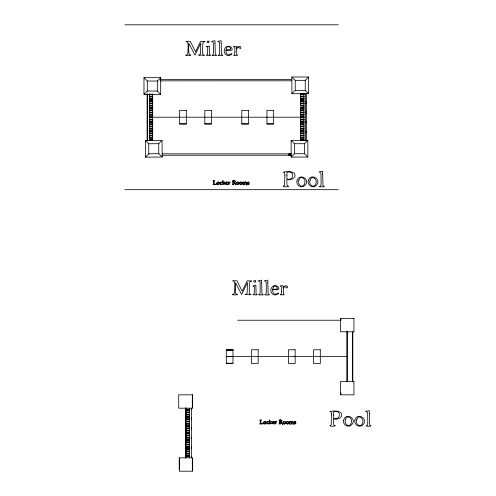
<?xml version="1.0" encoding="UTF-8"?>
<svg xmlns="http://www.w3.org/2000/svg" width="496" height="496" viewBox="0 0 496 496"><rect width="100%" height="100%" fill="white"/><g stroke="black" fill="none" stroke-linecap="round" stroke-linejoin="round"><path stroke-width="0.74" d="M179.292 469.414L179.298 457.827L192.671 457.827L192.671 471.2L179.298 471.2L179.298 457.827M143.958 94.376L143.989 77.674L160.704 77.698L160.673 94.407L143.958 94.376L147.306 91.041L157.337 91.059L160.673 94.407M147.306 91.041L147.324 81.022L143.989 77.674M157.337 91.059L157.356 81.04L160.704 77.698M145.477 157.17L148.788 153.803L148.701 143.772L145.328 140.461L162.031 140.312L162.18 157.027L145.477 157.17L145.328 140.461M162.18 157.027L158.807 153.71L158.72 143.685L162.031 140.312M291.152 157.083L294.488 153.735L304.519 153.717L307.867 157.052L307.836 140.349L291.121 140.374L291.152 157.083L307.867 157.052M291.121 140.374L294.469 143.716L304.501 143.697L307.836 140.349M291.89 93.707L295.232 90.365L295.232 80.333L291.89 76.992L308.599 76.992L308.599 93.707L291.89 93.707L291.89 76.992M308.599 93.707L305.251 90.365L305.251 80.333L308.599 76.992M148.701 143.772L158.72 143.685M148.788 153.803L158.807 153.71M124.825 24.8L338.303 24.8M160.146 79.348L291.592 79.385M295.232 80.333L305.251 80.333M160.14 80.836L291.592 80.798M295.232 90.365L305.251 90.365M303.936 93.905L300.595 93.905L300.595 106.051L303.936 106.051M149.346 94.246L152.694 94.246M300.595 94.246L303.936 94.246M149.346 94.314L152.694 94.314M300.595 94.314L303.936 94.314M149.346 94.662L152.694 94.662M300.595 94.662L303.936 94.662M149.346 96.181L152.694 96.181M300.595 96.181L303.936 96.181M149.346 96.528L152.694 96.528M300.595 96.528L303.936 96.528M149.346 96.596L152.694 96.596M300.595 96.596L303.936 96.596M149.346 96.937L152.694 96.937M300.595 96.937L303.936 96.937M149.346 98.456L152.694 98.456M300.595 98.456L303.936 98.456M149.346 98.803L152.694 98.803M300.595 98.803L303.936 98.803M149.346 98.871L152.694 98.871M300.595 98.871L303.936 98.871M149.346 99.219L152.694 99.219M300.595 99.219L303.936 99.219M149.346 100.738L152.694 100.738M300.595 100.738L303.936 100.738M149.346 101.079L152.694 101.079M300.595 101.079L303.936 101.079M149.346 101.153L152.694 101.153M300.595 101.153L303.936 101.153M149.346 101.494L152.694 101.494M300.595 101.494L303.936 101.494M147.12 101.928L147.467 101.928M305.821 101.996L306.168 101.996M149.346 103.013L152.694 103.013M300.595 103.013L303.936 103.013M147.12 103.18L147.467 103.18M305.821 103.249L306.168 103.249M149.346 103.36L152.694 103.36M300.595 103.36L303.936 103.36M149.346 103.428L152.694 103.428M300.595 103.428L303.936 103.428M149.346 103.776L152.694 103.776M300.595 103.776L303.936 103.776M149.346 105.288L152.694 105.288M300.595 105.288L303.936 105.288M149.346 105.636L152.694 105.636M300.595 105.636L303.936 105.636M149.346 105.704L152.694 105.704M300.595 105.704L303.936 105.704M149.346 106.051L152.694 106.051M149.346 107.57L152.694 107.57M303.936 107.57L300.595 107.57L300.595 140.504L303.936 140.504M149.346 107.917L152.694 107.917M300.595 107.917L303.936 107.917M149.346 107.985L152.694 107.985M300.595 107.985L303.936 107.985M149.346 108.326L152.694 108.326M300.595 108.326L303.936 108.326M149.346 109.845L152.694 109.845M300.595 109.845L303.936 109.845M149.346 110.261L152.694 110.193M300.595 110.261L303.936 110.193M149.346 110.608L152.694 110.608M300.595 110.608L303.936 110.608M147.12 111.674L147.467 111.674M305.821 111.817L306.168 111.817M149.346 112.127L152.694 112.127M300.595 112.127L303.936 112.127M149.346 112.536L152.694 112.468M300.595 112.468L303.936 112.536M147.12 112.927L147.467 112.927M149.346 112.883L152.694 112.883M300.595 112.883L303.936 112.883M305.821 113.069L306.168 113.069M149.346 114.402L152.694 114.402M300.595 114.402L303.936 114.402M149.346 114.75L152.694 114.818M300.595 114.75L303.936 114.818M149.346 115.159L152.694 115.159M300.595 115.159L303.936 115.159M149.346 116.678L152.694 116.678M300.595 116.678L303.936 116.678M149.346 117.025L152.694 117.025M300.595 117.025L303.936 117.025M149.346 117.205L303.936 117.205M149.346 117.378L152.694 117.378M300.595 117.378L303.936 117.378M149.346 117.726L152.694 117.726M300.595 117.726L303.936 117.726M149.346 119.245L152.694 119.245M300.595 119.245L303.936 119.245M149.346 119.592L152.694 119.592M300.595 119.592L303.936 119.592M149.346 119.66L152.694 119.66M300.595 119.66L303.936 119.66M149.346 120.001L152.694 120.001M300.595 120.001L303.936 120.001M147.12 121.34L147.467 121.34M149.346 121.52L152.694 121.52M300.595 121.52L303.936 121.52M305.821 121.477L306.168 121.477M149.346 121.867L152.694 121.867M300.595 121.867L303.936 121.867M149.346 121.935L152.694 121.935M300.595 121.935L303.936 121.935M149.346 122.283L152.694 122.283M300.595 122.283L303.936 122.283M147.12 122.593L147.467 122.593M305.821 122.729L306.168 122.729M149.346 123.802L152.694 123.802M179.639 123.826L186.322 123.826M204.811 123.826L211.501 123.826M241.788 123.826L248.477 123.826M266.966 123.826L273.649 123.826M300.595 123.802L303.936 123.802M149.346 124.217L152.694 124.143M300.595 124.143L303.936 124.217M149.346 124.558L152.694 124.558M300.595 124.558L303.936 124.558M149.346 126.077L152.694 126.077M300.595 126.077L303.936 126.077M149.346 126.424L152.694 126.492M300.595 126.424L303.936 126.492M149.346 126.84L152.694 126.84M300.595 126.84L303.936 126.84M149.346 128.352L152.694 128.352M300.595 128.352L303.936 128.352M149.346 128.7L152.694 128.768M300.595 128.7L303.936 128.768M149.346 129.115L152.694 129.115M300.595 129.115L303.936 129.115M149.346 130.634L152.694 130.634M300.595 130.634L303.936 130.634M149.346 131.049L152.694 130.981M300.595 131.049L303.936 130.981M147.12 131.155L147.467 131.155M305.821 131.229L306.168 131.229M149.346 131.39L152.694 131.39M300.595 131.39L303.936 131.39M147.12 132.413L147.467 132.413M305.821 132.482L306.168 132.482M149.346 132.909L152.694 132.909M300.595 132.909L303.936 132.909M149.346 133.325L152.694 133.257M300.595 133.257L303.936 133.325M149.346 133.672L152.694 133.672M300.595 133.672L303.936 133.672M149.346 135.191L152.694 135.191M300.595 135.191L303.936 135.191M149.346 135.6L152.694 135.532M300.595 135.532L303.936 135.6M149.346 135.947L152.694 135.947M300.595 135.947L303.936 135.947M149.346 137.466L152.694 137.466M300.595 137.466L303.936 137.466M149.346 137.814L152.694 137.882M300.595 137.882L303.936 137.814M149.346 138.223L152.694 138.223M300.595 138.223L303.936 138.223M149.346 139.742L152.694 139.742M300.595 139.742L303.936 139.742M149.346 140.504L152.694 140.504L152.694 93.887M162.273 153.834L291.611 153.834M288.963 154.25L290.495 154.25M162.273 155.248L291.611 155.248M124.825 189.683L338.303 189.683M237.708 320.224L340.572 320.224M226.3 350.002L232.99 350.002M226.3 350.052L232.99 350.052M226.3 356.581L347.256 356.63M226.3 356.674L232.99 356.674M226.3 363.208L232.99 363.208M191.208 409.237L191.555 409.237M185.981 409.708L189.323 409.708M185.981 410.056L189.323 410.056M185.981 410.124L189.323 410.124M185.981 410.471L189.323 410.471M189.323 411.99L185.845 411.953L185.981 414.458M185.981 412.331L189.323 412.331M185.981 412.399L189.323 412.399M185.981 412.746L189.323 412.746M185.981 414.265L189.323 414.265M185.981 414.613L189.323 414.613M185.981 414.681L189.323 414.681M185.981 414.879L185.845 417.384L189.323 417.303M185.981 415.022L189.323 415.022M185.981 416.541L189.323 416.541M185.981 416.888L189.323 416.956M191.208 417.799L191.555 417.799M185.981 418.822L189.323 418.822M191.208 419.058L191.555 419.058M185.981 419.163L189.323 419.232M185.981 419.579L189.323 419.579M185.981 421.098L189.323 421.098M185.981 421.513L189.323 421.445M185.981 421.86L189.323 421.86M185.981 423.373L189.323 423.373M185.981 423.72L189.323 423.789M185.981 424.136L189.323 424.136M185.981 425.655L189.323 425.655M185.981 425.996L189.323 426.07M185.981 426.411L189.323 426.411M191.208 427.62L191.555 427.62M185.981 427.93L189.323 427.93M185.981 428.346L189.323 428.277M185.845 428.55L185.981 429.251M185.981 428.693L189.323 428.693M191.208 428.873L191.555 428.873M185.634 429.108L186.329 429.108M185.981 429.387L185.981 430.088M189.323 430.212L185.845 430.224L185.981 430.919M185.981 430.553L189.323 430.621M185.981 430.968L189.323 430.968M185.981 431.229L185.981 431.898M185.981 432.035L185.845 432.872L189.323 432.834M185.981 432.487L189.323 432.487M189.323 433.008L185.845 433.008L185.845 433.826M185.981 433.188L189.323 433.188M185.981 433.535L189.323 433.535M185.981 433.988L185.981 434.818M189.323 435.054L185.845 435.097L185.845 435.798L189.323 435.81M185.981 435.395L189.323 435.463M185.981 435.934L185.981 436.629M185.981 436.771L185.981 437.466M185.981 437.329L189.323 437.329M191.208 437.286L191.555 437.286M185.981 437.677L189.323 437.745M185.981 438.086L189.323 438.086M191.208 438.538L191.555 438.538M185.981 439.605L189.323 439.605M185.981 440.02L189.323 439.952M185.981 440.367L189.323 440.367M185.981 441.886L189.323 441.886M185.981 442.227L189.323 442.296M185.981 442.643L189.323 442.643M185.981 444.162L189.323 444.162M185.981 444.509L189.323 444.577M185.981 444.924L189.323 444.924M185.981 446.437L189.323 446.437M185.981 446.784L189.323 446.784M185.981 446.853L189.323 446.853M191.208 447.032L191.555 447.032M185.981 447.2L189.323 447.2M191.208 448.285L191.555 448.285M185.981 448.638L185.981 451.143M185.981 448.719L189.323 448.719M185.981 449.06L189.323 449.06M185.981 449.134L189.323 449.134M185.981 449.475L189.323 449.475M185.981 450.994L189.323 450.994M185.981 451.341L189.323 451.341M185.981 451.41L189.323 451.41M185.981 451.558L185.845 454.069L189.323 454.032M185.981 451.757L189.323 451.757M185.981 453.276L189.323 453.276M185.981 453.617L189.323 453.617M185.981 453.685L189.323 453.685M185.981 455.551L189.323 455.551M185.981 456.308L189.323 456.308M191.208 456.785L191.555 456.785M147.324 81.022L157.356 81.04M185.981 408.189L186.329 408.537M304.501 143.697L304.519 153.717M294.469 143.716L294.488 153.735M352.83 331.812L352.83 381.449M352.482 332.159L352.482 381.102M347.256 331.812L347.256 381.449M346.909 331.464L346.909 381.796M340.919 318.785L340.919 320.571M340.919 392.913L340.919 394.469M306.168 93.149L306.168 140.604M305.821 93.428L305.821 140.976M303.936 93.136L303.936 140.566M290.495 153.834L290.495 155.248M289.732 153.834L289.732 155.248M288.963 153.834L288.963 155.248M192.318 395.169L192.318 407.842M192.318 458.174L192.318 470.853M191.555 408.189L191.555 457.827M189.323 408.189L189.323 457.827M185.981 408.146L185.981 457.876M185.634 407.842L185.634 458.174M149.346 93.837L149.346 140.566M147.467 93.8L147.467 140.907M147.12 93.8L147.12 140.597M213.64 181.846L213.59 184.022L212.995 184.555L216.368 184.555L216.43 183.353A2.083 2.083 0 0 1 215.636 184.258L214.204 184.115L214.241 180.959L214.855 180.581L212.989 180.556L213.64 181.846M260.301 421.271L260.257 423.448L259.656 423.981L263.029 423.981L263.091 422.784A2.083 2.083 0 0 1 262.303 423.683L260.871 423.541L260.902 420.391L261.522 420.007L259.65 419.988L260.301 421.271M209.194 46.153L209.448 54.74C214.074 55.695 202.771 55.763 207.526 54.634L207.688 47.74L207.489 47.058L206.2 46.537L209.194 46.153M215.022 43.388L215.307 54.585C220.435 56.029 208.717 55.682 212.753 54.889L213.224 54.473L213.528 52.632L213.416 43.04L212.976 42.086L211.513 41.373L214.973 40.697L215.022 43.388M221.173 43.388L221.458 54.585C226.579 56.029 214.861 55.682 218.903 54.889L219.375 54.473L219.678 52.632L219.567 43.04L219.12 42.086L217.663 41.373L221.117 40.697L221.173 43.388M232.835 182.051L232.785 184.146L232.258 184.524L233.988 184.481L233.436 184.183L233.387 182.584C234.422 182.869 238.44 187.755 234.534 182.509C238.192 180.873 230.411 178.851 232.835 182.051M255.862 285.578L256.11 294.165C260.735 295.12 249.432 295.188 254.188 294.06L254.349 287.172L254.15 286.483L252.861 285.963L255.862 285.578M261.69 282.813L261.969 294.01C267.096 295.455 255.378 295.114 259.42 294.314L259.892 293.899L260.195 292.057L260.084 282.466L259.637 281.511L258.174 280.798L261.634 280.128L261.69 282.813M267.834 282.813L268.119 294.01C273.246 295.455 261.522 295.114 265.565 294.314L266.036 293.899L266.34 292.057L266.228 282.466L265.788 281.511L264.325 280.798L267.784 280.128L267.834 282.813M279.496 421.476L279.453 423.572L278.919 423.956L280.649 423.913L280.097 423.615L280.048 422.009C280.866 422.04 285.56 427.719 281.195 421.935C284.847 420.279 277.053 418.295 279.496 421.476M322.673 174.028L322.97 185.814C328.364 187.333 316.033 186.973 320.286 186.13L320.782 185.696L321.098 183.762L320.98 173.668L320.515 172.658L318.978 171.907L322.617 171.201L322.673 174.028M369.334 413.459L369.632 425.239C375.026 426.758 362.694 426.399 366.947 425.562L367.443 425.122L367.759 423.187L367.641 413.094L367.176 412.089L365.639 411.333L369.278 410.626L369.334 413.459M284.902 175.076L284.475 185.591C279.18 187.271 292.491 187.017 287.525 185.826L287.01 185.219L286.855 183.638L286.917 179.478C290.594 180.687 297.315 178.039 294.419 173.439C291.828 170.779 285.442 171.56 283.191 172.131L284.667 172.881L284.902 175.076M331.57 414.501L331.136 425.016C325.841 426.696 339.152 426.448 334.192 425.252L333.672 424.644L333.517 423.069L333.579 418.903C337.261 420.112 343.976 417.465 341.081 412.864C338.489 410.204 332.103 410.986 329.852 411.556L331.328 412.306L331.57 414.501M246.679 182.857C246.276 189.739 246.307 179.564 245.086 182.497C244.125 183.867 246.58 185.113 244.119 184.481C244.912 184.283 244.875 181.995 243.871 182.168A0.806 0.806 0 0 0 243.4 182.733C243.679 189.336 241.403 179.602 243.362 182.435C244.323 181.995 246.413 181.424 246.679 182.857M293.347 422.282C293.018 429.344 292.9 417.874 291.66 422.474C291.109 423.807 293.136 424.297 290.78 423.906C291.574 423.708 291.536 421.426 290.532 421.594A0.806 0.806 0 0 0 290.061 422.158C290.259 428.736 288.17 419.033 290.03 421.867C290.985 421.42 293.074 420.856 293.347 422.282M188.629 50.046L189.063 54.405C195.641 56.067 181.604 55.471 186.899 54.839L187.916 53.239L188.17 44.677L187.68 42.402L185.907 41.304L190.297 41.348L195.505 51.851L200.626 41.348L205.096 41.552L203.329 42.191L202.864 43.388A103.639 103.639 0 0 0 202.647 53.766L203.007 54.541L204.439 55.279L198.586 55.143L200.024 54.628L200.458 53.866L200.83 43.183L194.978 55.068L188.852 43.313L188.629 50.046M235.29 289.478L235.724 293.83C242.308 295.492 228.265 294.897 233.56 294.271L234.577 292.665L234.831 284.109L234.341 281.827L232.568 280.73L236.958 280.779L242.166 291.282L247.287 280.779L251.763 280.978L249.996 281.616L249.525 282.813A103.639 103.639 0 0 0 249.308 293.198L249.668 293.967L251.1 294.711L245.247 294.568L246.686 294.054L247.126 293.291L247.492 282.615L241.645 294.5L235.513 282.739L235.29 289.478M286.948 175.559L286.917 179.031C294.407 181.313 294.847 169.545 286.917 172.472L286.948 175.559M333.61 414.985L333.579 418.457C341.068 420.738 341.508 408.971 333.579 411.897L333.61 414.985M223.281 183.408C224.626 184.766 221.811 185.07 222.859 183.898C221.669 180.29 223.727 178.61 223.281 183.266C223.591 181.982 226.046 181.381 224.012 182.832C225.953 185.578 224.645 183.917 223.281 183.408M269.942 422.834C271.287 424.198 268.472 424.495 269.52 423.324C268.33 419.715 270.388 418.035 269.942 422.691C270.345 421.426 272.701 420.806 270.68 422.263C272.626 424.998 271.3 423.336 269.942 422.834M228.619 183.532C227.608 185.38 230.249 184.655 229.115 182.801A0.868 0.868 0 0 1 229.487 182.305C231.006 183.229 229.822 180.966 229.065 182.627L229.022 181.97L228.185 182.032L228.619 183.532M234.943 51.77L234.49 54.814C230.727 55.546 240.529 55.856 236.673 54.548L236.691 49.203A3.05 3.05 0 0 1 238.006 47.442L239.06 47.473L240.138 48.577L240.789 48.323C241.806 45.161 236.84 46.122 236.524 48.577L236.363 46.271L233.418 46.481L234.8 47.573L234.943 51.77M275.28 422.958C274.276 424.805 276.911 424.08 275.776 422.226A0.868 0.868 0 0 1 276.148 421.73C277.667 422.654 276.483 420.391 275.726 422.053L275.683 421.395C273.916 421.234 275.912 421.873 275.28 422.958M281.604 291.195L281.158 294.24C277.388 294.977 287.19 295.281 283.334 293.973L283.352 288.629A3.05 3.05 0 0 1 284.667 286.868L285.721 286.899L286.8 288.002L287.451 287.748C288.467 284.586 283.501 285.547 283.185 288.002L283.024 285.696L280.085 285.907L281.461 286.998L281.604 291.195M233.399 180.705L233.387 182.429L234.261 182.348A0.93 0.93 0 0 0 234.906 181.784L234.602 180.773L233.399 180.705M280.06 420.131L280.048 421.86L280.922 421.774A0.93 0.93 0 0 0 281.567 421.209L281.263 420.199L280.06 420.131M225.978 50.338L226.157 52.601L226.827 53.76A2.784 2.784 0 0 0 229.028 54.808C234.323 51.937 231.44 55.521 228.42 55.546C225.624 55.633 223.659 52.644 224.279 50.04A4.681 4.681 0 0 1 225.544 47.554C227.075 45.638 230.175 45.768 231.545 47.821A3.298 3.298 0 0 1 232.196 49.817L231.31 50.251L225.978 50.338M226.071 183.123L226.312 184.097A0.787 0.787 0 0 0 226.939 184.394C229.363 183.762 224.669 185.516 225.587 183.043A1.327 1.327 0 0 1 225.947 182.336L226.554 181.964A0.992 0.992 0 0 1 227.156 182.013L227.652 182.41A0.936 0.936 0 0 1 227.838 182.974L226.071 183.123M272.639 289.763L272.819 292.026L273.488 293.192A2.784 2.784 0 0 0 275.689 294.233C280.99 291.369 278.101 294.946 275.082 294.971C272.285 295.058 270.32 292.07 270.94 289.466A4.681 4.681 0 0 1 272.205 286.979C273.742 285.064 276.836 285.194 278.206 287.246A3.298 3.298 0 0 1 278.864 289.242L277.977 289.676L272.639 289.763M272.732 422.555L272.974 423.522A0.787 0.787 0 0 0 273.6 423.82C276.024 423.187 271.331 424.948 272.248 422.468A1.327 1.327 0 0 1 272.608 421.761L273.215 421.389A0.992 0.992 0 0 1 273.817 421.439L274.313 421.836A0.936 0.936 0 0 1 274.499 422.406L272.732 422.555M216.851 183.018L217.043 184.004L218.116 184.586A1.215 1.215 0 0 0 218.841 184.351C220.9 182.906 217.397 180.575 216.851 183.018M236.456 183.018L236.642 184.004L237.714 184.586A1.215 1.215 0 0 0 238.44 184.351C240.498 182.906 236.995 180.575 236.456 183.018M239.494 183.018L239.68 184.004L240.752 184.586A1.215 1.215 0 0 0 241.478 184.351C243.542 182.906 240.039 180.575 239.494 183.018M263.519 422.443L263.705 423.429L264.777 424.012A1.215 1.215 0 0 0 265.503 423.776C267.561 422.338 264.058 420.007 263.519 422.443M296.924 180.935C296.279 183.78 298.654 186.831 301.599 186.756A4.501 4.501 0 0 0 304.284 185.888C311.823 180.222 299.268 171.87 296.924 180.935M283.117 422.443L283.303 423.429L284.375 424.012A1.215 1.215 0 0 0 285.101 423.776C287.159 422.338 283.662 420.007 283.117 422.443M308.19 180.935C307.545 183.78 309.919 186.831 312.864 186.756A4.501 4.501 0 0 0 315.555 185.888C323.088 180.222 310.533 171.87 308.19 180.935M286.155 422.443L286.347 423.429L287.42 424.012A1.215 1.215 0 0 0 288.145 423.776C290.203 422.338 286.7 420.007 286.155 422.443M343.585 420.36C342.941 423.206 345.315 426.256 348.26 426.182A4.501 4.501 0 0 0 350.945 425.314C358.484 419.647 345.929 411.296 343.585 420.36M354.851 420.36C354.206 423.206 356.581 426.256 359.526 426.182A4.501 4.501 0 0 0 362.216 425.314C369.749 419.647 357.194 411.296 354.851 420.36M220.422 182.689L220.906 184.332A0.626 0.626 0 0 0 221.464 184.376C223.25 182.894 220.038 185.981 219.883 183.563A1.507 1.507 0 0 1 219.951 182.801L220.838 181.958L222.022 182.503L220.918 182.063L220.422 182.689M267.084 422.115L267.567 423.758A0.626 0.626 0 0 0 268.125 423.801C269.911 422.319 266.699 425.407 266.544 422.989A1.507 1.507 0 0 1 266.612 422.226L267.505 421.389L268.683 421.929L267.586 421.488L267.084 422.115M217.378 182.782C218.097 188.133 220.367 179.67 217.378 182.782M236.976 182.782C237.696 188.133 239.965 179.67 236.976 182.782M240.014 182.782C240.74 188.133 243.003 179.67 240.014 182.782M264.039 422.208C264.759 427.558 267.028 419.101 264.039 422.208M298.865 180.073C296.627 184.221 302.913 189.342 304.556 183.718C306.925 179.533 300.272 174.282 298.865 180.073M310.13 180.073C307.892 184.221 314.185 189.342 315.828 183.718C318.19 179.533 311.538 174.282 310.13 180.073M283.638 422.208C284.357 427.558 286.626 419.101 283.638 422.208M286.682 422.208C287.401 427.558 289.67 419.101 286.682 422.208M345.526 419.498C343.288 423.646 349.575 428.773 351.224 423.144C353.586 418.959 346.933 413.707 345.526 419.498M356.791 419.498C354.553 423.646 360.846 428.773 362.489 423.144C364.858 418.959 358.199 413.707 356.791 419.498M209.058 41.881L208.487 42.823L207.111 42.327C206.479 40.889 208.952 40.393 209.058 41.881M255.719 281.313L255.149 282.249L253.772 281.753C253.14 280.314 255.614 279.818 255.719 281.313M247.498 183.632C247.064 184.717 248.366 184.71 249.048 184.345C250.244 183.129 247.454 183.111 248.031 182.131C250.288 183.415 248.632 180.866 247.554 182.646A0.62 0.62 0 0 0 247.715 183.074C249.866 183.346 248.316 185.603 247.541 183.607M294.159 423.057C293.725 424.148 295.027 424.136 295.709 423.77C296.906 422.555 294.116 422.536 294.698 421.563C296.955 422.84 295.263 420.317 294.215 422.071A0.62 0.62 0 0 0 294.382 422.499C296.558 422.877 294.94 424.917 294.159 423.057M230.553 48.757L230.212 49.563L229.233 49.817L225.978 49.78L226.963 47.287L228.495 46.525L229.939 47.194L230.553 48.757M227.373 182.677L226.071 182.968L226.784 182.044L227.373 182.677M277.214 288.182L276.873 288.988L275.894 289.242L272.639 289.211L273.625 286.719L275.156 285.95L276.601 286.62L277.214 288.182M274.034 422.102L272.732 422.394L273.445 421.47L274.034 422.102M186.322 110.354L179.639 110.354L179.639 124.05L186.322 124.05L186.322 110.354M211.501 110.354L204.811 110.354L204.811 124.05L211.501 124.05L211.501 110.354M248.477 110.354L241.788 110.354L241.788 124.05L248.477 124.05L248.477 110.354M273.649 110.354L266.966 110.354L266.966 124.05L273.649 124.05L273.649 110.354M152.694 140.089L149.346 140.089L152.694 140.157M303.936 140.089L300.595 140.089L303.936 140.157M353.946 318.438L340.572 318.438L340.572 331.812L353.946 331.812L353.946 318.438M232.99 349.779L226.3 349.779L226.3 363.481L232.99 363.481L232.99 349.779M258.162 349.779L251.478 349.779L251.478 363.481L258.162 363.481L258.162 349.779M295.139 349.779L288.449 349.779L288.449 363.481L295.139 363.481L295.139 349.779M320.311 349.779L313.627 349.779L313.627 363.481L320.311 363.481L320.311 349.779M353.946 381.449L340.572 381.449L340.572 394.822L353.946 394.822L353.946 381.449M192.671 394.822L178.721 394.822L178.721 408.189L192.671 408.189L192.671 394.822M189.323 455.898L185.981 455.898L189.323 455.967"/></g></svg>
